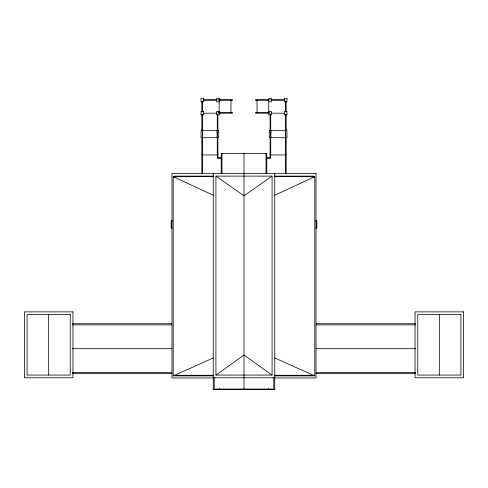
<?xml version="1.0" encoding="UTF-8"?>
<svg xmlns="http://www.w3.org/2000/svg" width="488" height="488" viewBox="0 0 488 488"><rect width="100%" height="100%" fill="white"/><g stroke="black" fill="none" stroke-linecap="round" stroke-linejoin="round"><path stroke-width="0.73" d="M171.77 227.634L171.996 228.03M316.2 221.332L316.791 221.259L316.425 221.729M215.922 375.077L244 355.038L272.078 375.077L272.078 176.107L215.922 176.107L215.922 375.077L272.078 375.077M272.078 176.107L244 195.798L215.922 176.107M274.829 195.206L314.784 176.662L314.784 375.864L274.518 375.864M213.677 176.662L173.216 176.662L173.216 375.864L213.171 358.027M171.996 220.576L171.996 221.198M316.004 221.198L316.004 220.576M316.004 228.03L316.23 227.634M171.532 221.576L171.532 221.265M171.575 221.729L171.209 221.259L171.8 221.332M171.532 222.534L171.532 222.223M171.575 222.693L171.166 222.382L171.575 222.071M171.532 223.498L171.532 223.187M171.575 223.656L171.166 223.339L171.575 223.028M171.532 224.462L171.532 224.144M171.575 224.614L171.166 224.303L171.575 223.992M171.532 225.419L171.532 225.108M171.575 225.578L171.166 225.267L171.575 224.956M171.532 226.383L171.532 226.072M171.575 226.536L171.166 226.225L171.575 225.913M171.532 227.341L171.532 227.03M171.575 227.499L171.166 227.188L171.575 226.877M316.468 221.265L316.468 221.576M316.425 222.071L316.834 222.382L316.425 222.693M316.468 222.223L316.468 222.534M316.425 223.028L316.834 223.339L316.425 223.656M316.468 223.187L316.468 223.498M316.425 223.992L316.834 224.303L316.425 224.614M316.468 224.144L316.468 224.462M316.425 224.956L316.834 225.267L316.425 225.578M316.468 225.108L316.468 225.419M316.425 225.913L316.834 226.225L316.425 226.536M316.468 226.072L316.468 226.383M316.425 226.877L316.834 227.188L316.425 227.499M316.468 227.03L316.468 227.341M203.295 99.509L217.172 99.509M218.63 99.509L232.483 99.509L232.483 100.314L219.142 100.314M269.37 99.509L255.517 99.509L255.517 100.314L268.858 100.314M270.828 99.509L284.705 99.509M203.203 100.314L216.886 100.314M271.114 100.314L284.797 100.314M268.778 101.797L271.383 101.797L271.383 98.362L268.778 98.362L268.778 114.948L271.383 114.948L271.383 111.514L268.778 111.514M218.575 112.405L232.483 112.405L232.483 113.21L218.575 113.21M269.425 112.405L255.517 112.405L255.517 113.21L269.425 113.21M203.295 113.21L217.172 113.21M270.828 113.21L284.705 113.21M201.837 129.845L202.447 129.845M217.288 129.845L217.898 129.845M270.102 129.845L270.712 129.845M285.553 129.845L286.163 129.845M201.837 154.074L202.447 154.074M217.288 154.074L217.898 154.074M270.102 154.074L270.712 154.074M285.553 154.074L286.163 154.074M201.837 154.971L217.172 154.971M270.828 154.971L286.163 154.971M221.656 157.581L217.898 157.581L217.898 137.348M266.344 157.581L270.102 157.581L270.102 137.348M221.534 158.386L217.288 158.386L217.288 114.711M266.466 158.386L270.712 158.386L270.712 114.711M213.64 176.107L174.856 176.107L174.856 177.626M274.36 176.107L313.144 176.107L313.144 177.626M274.323 176.662L314.784 176.662M171.227 221.094L171.758 221.094L171.758 220.564L171.227 220.564L171.227 228.042L171.758 228.042L171.758 227.512L171.227 227.512M316.773 221.094L316.242 221.094L316.242 220.564L316.773 220.564L316.773 228.042L316.242 228.042L316.242 227.512L316.773 227.512M72.535 323.715L171.825 323.715M316.175 323.715L415.465 323.715M72.535 324.886L171.825 324.886M316.175 324.886L415.465 324.886M72.535 348.682L171.825 348.682M316.175 348.682L415.465 348.682M72.535 372.472L171.825 372.472M316.175 372.472L415.465 372.472M72.535 373.643L171.825 373.643M316.175 373.643L415.465 373.643M174.856 375.284L213.64 375.284M274.36 375.284L313.144 375.284M173.216 375.864L213.482 375.864M274.829 358.027L314.784 375.864M173.216 176.662L213.171 195.206M439.328 314.559L439.328 375.077M316.511 220.966L316.511 227.646M286.163 101.687L286.163 111.843M286.163 114.711L286.163 130.485M286.163 137.348L286.163 173.844M285.553 101.754L285.553 111.85M285.553 114.711L285.553 173.844M285.382 130.485L285.382 137.689M274.756 173.429L274.756 377.755L213.244 377.755L213.244 173.429M273.762 377.285L273.762 389.04L214.238 389.04L214.238 377.285M270.883 130.485L270.883 137.689M270.102 114.711L270.102 130.485M268.681 388.478L268.681 389.04M268.077 99.509L268.077 100.314M268.077 112.405L268.077 113.21M266.759 173.844L266.759 153.47L221.241 153.47L221.241 173.844M266.021 153.47L266.021 173.844M257.017 100.272L257.017 112.447M244 153.47L244 389.04M230.983 100.272L230.983 112.447M221.979 153.47L221.979 173.844M219.923 99.509L219.923 100.314M219.923 112.405L219.923 113.21M219.319 388.478L219.319 389.04M219.142 100.272L219.142 112.447M217.898 114.711L217.898 130.485M217.117 130.485L217.117 137.689M202.618 130.485L202.618 137.689M202.447 101.754L202.447 111.85M202.447 114.711L202.447 173.844M201.837 101.687L201.837 111.843M201.837 114.711L201.837 130.485M201.837 137.348L201.837 173.844M171.489 220.966L171.489 227.646M48.672 314.559L48.672 375.077M203.655 98.362L201.044 98.362L201.044 101.797L203.655 101.797L203.655 98.362M219.222 98.362L216.617 98.362L216.617 101.797L219.222 101.797L219.222 98.362M286.956 98.362L284.345 98.362L284.345 101.797L286.956 101.797L286.956 98.362M203.655 111.514L201.044 111.514L201.044 114.948L203.655 114.948L203.655 111.514M219.222 111.514L216.617 111.514L216.617 114.948L219.222 114.948L219.222 111.514M286.956 111.514L284.345 111.514L284.345 114.948L286.956 114.948L286.956 111.514M218.691 130.485L201.044 130.485L201.044 137.689L218.691 137.689L218.691 130.485M286.956 130.485L269.309 130.485L269.309 137.689L286.956 137.689L286.956 130.485M316.023 173.429L171.977 173.429L171.977 377.962L213.244 377.962L213.244 389.637L274.756 389.637L274.756 377.962L316.023 377.962L316.023 173.429M72.944 311.875L24.4 311.875L24.4 377.761L72.944 377.761L72.944 311.875M463.6 311.875L415.056 311.875L415.056 377.761L463.6 377.761L463.6 311.875M70.26 314.559L27.084 314.559L27.084 375.077L70.26 375.077L70.26 314.559M460.916 314.559L417.74 314.559L417.74 375.077L460.916 375.077L460.916 314.559"/></g></svg>
